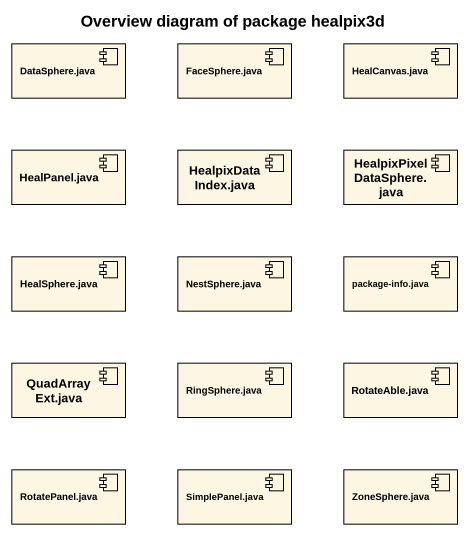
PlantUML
@startuml
title Overview diagram of package healpix3d
component "DataSphere.java" as DataSphere_java
component "FaceSphere.java" as FaceSphere_java
component "HealCanvas.java" as HealCanvas_java
component "HealPanel.java" as HealPanel_java
component "HealpixDataIndex.java" as HealpixDataIndex_java
component "HealpixPixelDataSphere.java" as HealpixPixelDataSphere_java
component "HealSphere.java" as HealSphere_java
component "NestSphere.java" as NestSphere_java
component "package-info.java" as package_info_java
component "QuadArrayExt.java" as QuadArrayExt_java
component "RingSphere.java" as RingSphere_java
component "RotateAble.java" as RotateAble_java
component "RotatePanel.java" as RotatePanel_java
component "SimplePanel.java" as SimplePanel_java
component "ZoneSphere.java" as ZoneSphere_java
@enduml
